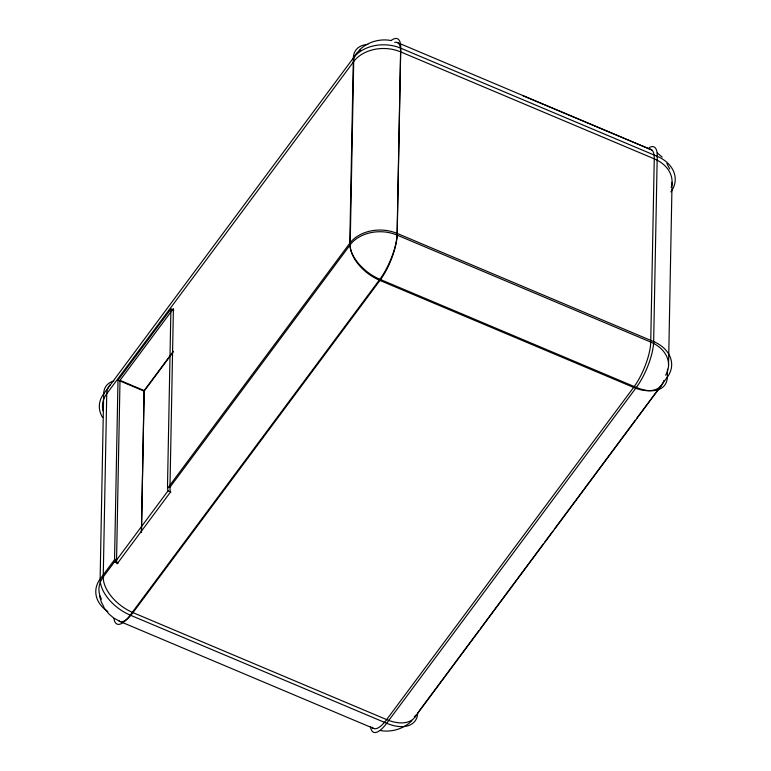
<?xml version="1.0" encoding="UTF-8"?>
<svg xmlns="http://www.w3.org/2000/svg" width="771" height="771" viewBox="0 0 771 771"><rect width="100%" height="100%" fill="white"/><g stroke="black" fill="none" stroke-linecap="round" stroke-linejoin="round"><path stroke-width="1.16" d="M668.544 365.521L672.061 182.284M173.812 310.183L170.911 308.959L118.002 380.122L114.6 557.154A31.447 18.417 36.6 0 0 115.168 561.972L118.002 563.167M116.575 559.033L120.006 380.373L173.408 308.554L169.977 487.205A34.502 20.21 36.6 0 0 170.497 492.043L117.105 563.871A34.502 20.21 36.6 0 1 116.575 559.033L103.227 576.987A34.502 25.8 1.1 0 0 101.444 599.115M141.411 532.356L144.119 391.138L172.858 352.482M141.459 531.884L144.167 390.56L173.359 351.297M170.911 308.959L167.509 485.981A31.447 18.417 36.6 0 0 168.078 490.799L115.168 561.972M667.474 369.155L667.32 377.154L636.73 418.296M114.995 559.091L100.124 579.098A34.888 26.089 1.1 0 0 107.805 611.49M167.905 487.918L349.793 243.251L353.349 57.998A34.888 20.431 36.6 0 1 367.854 44.429M169.977 487.205L350.188 244.802L353.706 61.564A34.502 20.21 36.6 0 1 360.732 49.98M478.82 630.717L417.651 713.002A34.888 20.431 36.6 0 1 386.666 723.285A34.888 10.91 -67.1 0 1 370.427 726.494M480.246 628.799L543.545 543.642M544.972 541.734L552.797 531.209M554.224 529.292L635.314 420.214M415.01 716.972L661.335 385.616M359.113 50.308C367.208 42.116 379.38 38.434 390.685 40.468M411.887 720.692C403.792 728.884 391.62 732.566 380.315 730.532M522.844 95.72L651.774 149.959L397.132 42.444M120.527 621.686L373.868 728.556M120.006 380.373L144.167 390.56M118.002 380.122L144.119 391.138M168.078 490.799L170.911 491.994M119.158 620.983L113.713 618.034L108.788 613.841L104.75 608.705M657.287 152.966L662.212 157.159M666.867 163.462L669.7 169.003M104.133 607.538L101.3 601.997L99.565 595.964M649.163 147.627A34.888 10.91 -67.1 0 1 657.22 156.34A34.888 26.089 1.1 0 1 670.876 191.902M113.915 380.941A34.888 20.431 36.6 0 0 103.68 393.846A34.888 26.089 1.1 0 0 102.62 417.506M113.963 618.342A34.888 10.91 -67.1 0 0 130.212 615.123L386.666 723.285L636.345 387.437A34.888 10.91 -67.1 0 0 653.654 341.592L657.22 156.34L400.756 48.188A34.888 10.91 -67.1 0 0 390.974 40.622M415.714 715.305A34.888 26.089 1.1 0 1 414.249 716.741M110.32 384.652A34.502 20.21 36.6 0 0 106.745 393.75A34.502 25.8 1.1 0 0 102.986 410.75M649.683 149.208A34.502 10.794 -67.1 0 1 654.261 158.836A34.502 25.8 1.1 0 1 671.194 187.343M665.624 375.178A34.502 25.8 1.1 0 0 650.734 342.073L654.261 158.836L400.592 51.859A34.502 25.8 1.1 0 0 353.706 61.564L106.745 393.75L103.227 576.987A34.502 20.21 36.6 0 0 132.988 612.627L386.656 719.603A34.502 20.21 36.6 0 0 416.012 715.247M394.762 42.376A34.502 10.794 -67.1 0 1 400.592 51.859L397.075 235.088A34.502 10.794 -67.1 0 1 379.939 280.442L132.988 612.627A34.502 10.794 -67.1 0 1 118.763 620.607M663.85 380.517A34.502 20.21 36.6 0 1 633.608 387.418L379.939 280.442A34.502 20.21 36.6 0 1 350.188 244.802A34.502 25.8 1.1 0 1 397.075 235.088L650.734 342.073A34.502 10.794 -67.1 0 1 633.608 387.418L386.656 719.603A34.502 10.794 -67.1 0 1 372.075 727.159M103.68 393.846L100.124 579.098A34.888 20.431 36.6 0 0 130.212 615.123L379.881 279.285A34.888 10.91 -67.1 0 0 397.2 233.44L400.756 48.188A34.888 26.089 1.1 0 0 353.349 57.998L103.68 393.846M653.654 341.592L397.2 233.44A34.888 26.089 1.1 0 0 349.793 243.251A34.888 20.431 36.6 0 0 379.881 279.285L636.345 387.437A34.888 20.431 36.6 0 0 667.32 377.154A34.888 26.089 1.1 0 0 653.654 341.592"/></g></svg>
